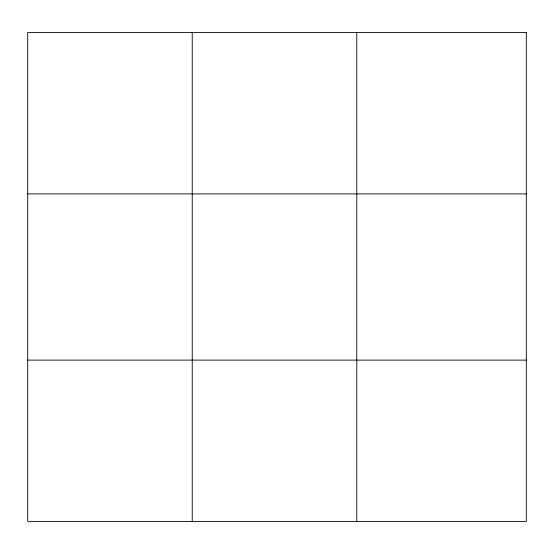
<?xml version="1.0" encoding="UTF-8"?>
<svg xmlns="http://www.w3.org/2000/svg" width="554" height="554" viewBox="0 0 554 554"><rect width="100%" height="100%" fill="white"/><g stroke="black" fill="none" stroke-linecap="round" stroke-linejoin="round"><path stroke-width="0.83" d="M192.238 521.425L192.238 32.575M356.776 521.425L356.776 32.575M27.7 193.893L526.3 193.893M27.7 360.107L526.3 360.107M526.3 32.575L526.3 521.425L27.7 521.425L27.7 32.575L526.3 32.575"/></g></svg>
